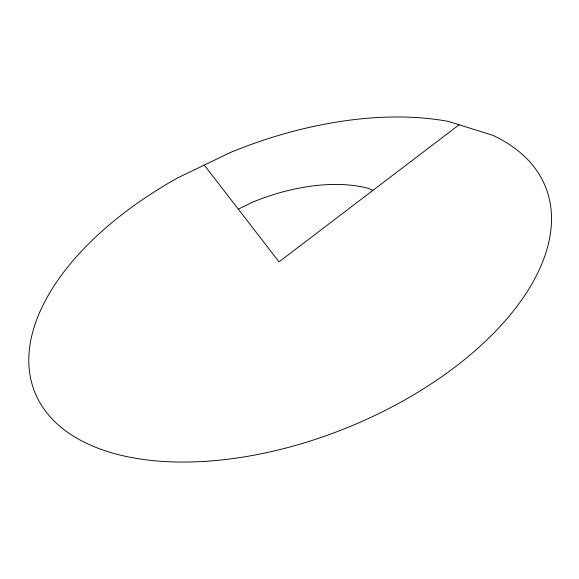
<?xml version="1.0" encoding="UTF-8"?>
<svg xmlns="http://www.w3.org/2000/svg" width="579" height="579" viewBox="0 0 579 579"><rect width="100%" height="100%" fill="white"/><g stroke="black" fill="none" stroke-linecap="round" stroke-linejoin="round"><path stroke-width="0.87" d="M459.096 124.782L279.027 261.853L204.278 165.073M238.324 209.157L252.603 202.165A135.508 72.476 -21.9 0 1 367.824 188.204L372.977 190.339M230.58 152.407L177.811 177.825A275.199 149.469 -21.9 0 0 63.871 429.517A275.199 149.469 -21.9 0 0 438.477 378.977A275.199 149.469 -21.9 0 0 492.867 135.32L448.327 121.424A275.199 149.469 -21.9 0 0 230.58 152.407"/></g></svg>
